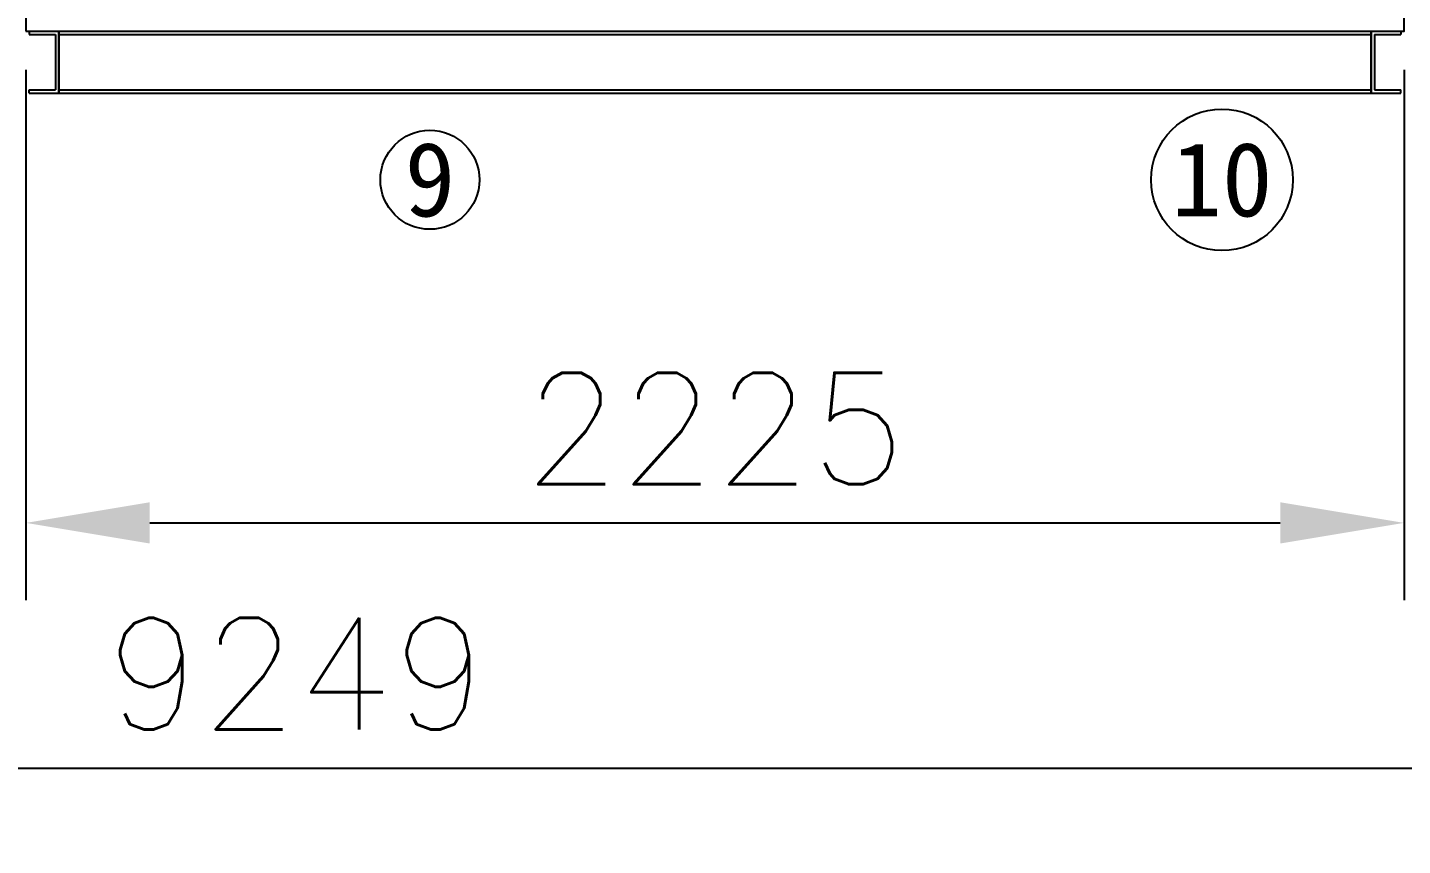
# Model space of a CAD drawing. Header units: millimetres. Extents: x -7350 to 21750, y -6100 to 14306.
# Drawn here: x 4190 to 6410, y -1315 to 6 of the extents above; entities that cross this region are included whole.
import ezdxf
from ezdxf.enums import TextEntityAlignment as Align

# ---------------------------------------------------------------- set-up
doc = ezdxf.new("R2010")
doc.units = ezdxf.units.MM
for name, color, linetype in [('Dim', 1, 'Continuous'), ('McFrame', 7, 'Continuous'), ('SectionName', 1, 'Continuous')]:
    doc.layers.add(name, color=color, linetype=linetype)
doc.styles.add('ROMANS', font='romans.shx')
doc.styles.add('vm', font='宋体', dxfattribs={"height": 198})
doc.dimstyles.new('McDim', dxfattribs={"dimscale": 100, "dimtxt": 1.8, "dimasz": 2, "dimexe": 1.25, "dimexo": 0.625, "dimtad": 1, "dimdec": 1, "dimdsep": 46, "dimtxsty": 'ROMANS', "dimcen": 2.5, "dimadec": 0, "dimazin": 0, "dimtfac": 1, "dimtmove": 0, "dimatfit": 1, "dimfxl": 0, "dimarcsym": 0})

# ---------------------------------------------------------------- blocks, each defined once
blk = doc.blocks.new('*D43')
at = {"layer": 'Defpoints', "color": 0}
for p in [(4187, 0), (6412, 0), (6412, -794)]:
    blk.add_point(p, dxfattribs=at)
at = {"layer": 'Dim', "color": 0, "lineweight": -2}
for p, q in [((4187, -62.5), (4187, -919)), ((6412, -62.5), (6412, -919)), ((4387, -794), (6212, -794))]:
    blk.add_line(p, q, dxfattribs=at)
at = {"layer": 'Dim', "color": 0}
for points in [[(4387, -760.7), (4387, -827.3), (4187, -794)], [(6212, -760.7), (6212, -827.3), (6412, -794)]]:
    blk.add_solid(points, dxfattribs=at)
at = {"layer": 'Dim', "color": 0, "insert": (5299.5, -641.5), "char_height": 180, "attachment_point": 5, "style": 'ROMANS'}
blk.add_mtext('2225', dxfattribs=at)
blk = doc.blocks.new('*D46')
at = {"layer": 'Defpoints', "color": 0}
for p in [(0, 0), (9249, 0), (9249, -1190)]:
    blk.add_point(p, dxfattribs=at)
at = {"layer": 'Dim', "color": 0, "lineweight": -2}
for p, q in [((0, -62.5), (0, -1315)), ((9249, -62.5), (9249, -1315)), ((200, -1190), (9049, -1190))]:
    blk.add_line(p, q, dxfattribs=at)
at = {"layer": 'Dim', "color": 0}
for points in [[(200, -1156.7), (200, -1223.3), (0, -1190)], [(9049, -1156.7), (9049, -1223.3), (9249, -1190)]]:
    blk.add_solid(points, dxfattribs=at)
at = {"layer": 'Dim', "color": 0, "insert": (4624.5, -1037.5), "char_height": 180, "attachment_point": 5, "style": 'ROMANS'}
blk.add_mtext('9249', dxfattribs=at)

msp = doc.modelspace()

# ---------------------------------------------------------------- linework, layer by layer
at = {"layer": 'McFrame'}
for p, q in [((4192, 0), (4240, 0)), ((4192, 0), (4192, -5.3)), ((4240, 0), (4240, -100)), ((4240, 0), (6359, 0)), ((4240, -100), (4240, 0)), ((6359, -100), (6359, 0)), ((6359, 0), (6407, 0)), ((6359, 0), (6359, -100)), ((6407, 0), (6407, -5.3)), ((4192, -5.3), (4234.7, -5.3)), ((4234.7, -5.3), (4234.7, -94.7)), ((4240, -5.3), (6359, -5.3)), ((6364.3, -5.3), (6407, -5.3)), ((6364.3, -5.3), (6364.3, -94.7)), ((4192, -94.7), (4234.7, -94.7)), ((4192, -100), (4192, -94.7)), ((4192, -100), (4240, -100)), ((4240, -94.7), (6359, -94.7)), ((4240, -100), (6359, -100)), ((6359, -100), (6407, -100)), ((6364.3, -94.7), (6407, -94.7)), ((6407, -100), (6407, -94.7))]:
    msp.add_line(p, q, dxfattribs=at)
msp.add_lwpolyline([(4187, 0), (6412, 0), (6412, 2110), (4187, 2110)], close=True, dxfattribs=at)
at = {"layer": 'SectionName'}
for centre, radius in [((6118, -240), 114.34), ((4839.23, -240), 79.94)]:
    msp.add_circle(centre, radius, dxfattribs=at)

# ---------------------------------------------------------------- texts
at = {"layer": 'SectionName', "style": 'vm'}
for s, p in [('9', (4839.23, -240)), ('10', (6118, -240))]:
    msp.add_text(s, height=120, dxfattribs=at).set_placement(p, align=Align.MIDDLE)

# ---------------------------------------------------------------- dimensions: what is measured, and where the dimension line sits
at = {"layer": 'Dim'}
for base, p1, p2, picture, middle in [((9249, -1190), (0, 0), (9249, 0), '*D46', (4624.5, -1037.5)), ((6412, -794), (4187, 0), (6412, 0), '*D43', (5299.5, -641.5))]:
    dim = msp.add_linear_dim(base=base, p1=p1, p2=p2, dimstyle='McDim', dxfattribs=at)
    dim.commit()
    dim.dimension.update_dxf_attribs({"geometry": picture, "text_midpoint": middle})

doc.saveas('drawing.dxf')
